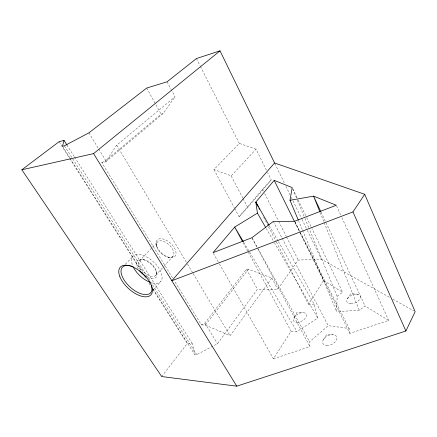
<?xml version="1.0" encoding="UTF-8"?>
<svg xmlns="http://www.w3.org/2000/svg" width="437" height="437" viewBox="0 0 437 437"><rect width="100%" height="100%" fill="white"/><g stroke="black" fill="none" stroke-linecap="round" stroke-linejoin="round"><path stroke-width="0.33" stroke-dasharray="2.19 1.64" d="M300.339 232.845L349.873 333.371L388.695 320.463L365.097 306.004L359.345 310.341L336.61 311.603L337.151 296.324L309.604 229.698M294.183 317.284L297.116 312.155L303.027 312.635M219.429 263.959L273.436 358.782L291.086 331.257L296.991 331.557L317.732 318.076L314.219 304.321L278.435 241.688M276.364 241.978L308.424 304.223L323.588 280.57L300.093 232.916M172.489 277.806L101.81 162.646L105.727 161.837L116.706 145.144L175.073 96.746L171.561 90.164M347.317 298.875L350.938 293.418L357.887 294.298M323.304 339.68L326.843 334.398L332.885 334.644M153.048 288.906L194.689 354.467L196.737 354.653L217.489 343.739L257.431 289.212L277.779 289.185L298.231 260.053L321.375 259.196L390.312 297.766M105.727 161.837L163.039 113.625L175.073 96.746M201.402 324.915L205.406 325.112L230.108 335.714L271.825 278.019L248.407 269.208L246.452 269.263L204.887 323.085L201.402 324.915L174.276 280.712M205.406 325.112L248.407 269.208M161.695 376.547L187.298 343.498L192.493 343.897L194.689 354.467M234.653 208.378L239.115 216.741L262.506 189.325L271.235 179.907L267.657 172.686M239.115 216.741L247.73 207.499L271.235 179.907M152.874 290.277L160.74 281.428M155.796 275.288L163.531 266.734M163.984 266.231L173.09 256.169M256.033 149.208L239.329 143.44L213.922 169.54L231.195 175.898L256.033 149.208L266.466 170.277M139.419 260.916L152.065 247.621M152.529 247.124L157.211 242.202M125.288 264.33L132.624 256.748M273.436 358.782L309.937 346.645L309.636 341.723L328.258 325.68L349.152 328.509L349.873 333.371M101.81 162.646L105.765 160.559L161.089 114.139L163.039 113.625M337.151 296.324L342.652 292.255L311.963 228.595M308.424 304.223L314.219 304.321M142.904 259.605L144.314 259.818M168.136 257.256L169.409 257.464M392.677 299.094L413.965 311.002M323.588 280.57L342.652 292.255M62.464 146.28L69.773 157.784M70.139 158.358L142.823 272.803M59.061 141.708L69.292 157.806M69.652 158.38L141.26 271.06M144.549 276.239L146.379 279.112M148.935 283.138L150.76 286.011M152.955 289.458L187.298 343.498M64.43 145.789L196.737 354.653M66.948 145.024L74.224 156.555M74.59 157.129L192.493 343.897M88.88 132.875L98.38 148.449M98.729 149.022L105.765 160.559M204.887 323.085L217.489 343.739M243.731 242.256L296.991 331.557M116.706 145.144L187.189 263.593M187.539 264.177L192.772 272.972M193.121 273.557L230.108 335.714M266.242 228.458L274.032 242.016M274.37 242.606L317.732 318.076M269.323 225.732L278.101 241.098M213.354 253.291L219.09 263.364M251.936 237.712L257.213 247.222M257.54 247.817L309.636 341.723M146.723 88.034L161.089 114.139M246.452 269.263L257.431 289.212M243.109 242.65L247.976 251.63M248.298 252.231L291.086 331.257M167.087 81.79L171.238 89.569M213.922 169.54L234.33 207.777M271.825 278.019L277.779 289.185M252.253 238.312L257.704 248.544M258.021 249.145L309.937 346.645M273.278 221.477L281.86 237.739M282.176 238.34L328.258 325.68M231.195 175.898L242.737 197.956M243.048 198.551L247.73 207.499M263.598 217.205L268.269 226.268M268.58 226.874L276.053 241.377M294.636 221.269L299.563 230.965M299.869 231.572L349.152 328.509M196.448 58.542L200.124 65.818M200.43 66.424L239.329 143.44M262.506 189.325L263.424 191.138M264.642 193.558L278.385 220.761M278.691 221.362L286.322 236.477M286.628 237.083L298.231 260.053M294.937 221.881L300.039 232.238M294.975 222.531L299.793 232.304M274.878 163.591L284.716 183.813M285.907 186.266L290.081 194.847M291.271 197.3L301.705 218.746M302 219.358L307.069 229.78M307.364 230.392L321.375 259.196M292.779 188.806L297.799 199.212M298.094 199.824L306.353 216.965M306.648 217.577L311.668 227.983M321.091 212.191L365.097 306.004M336.55 205.86L340.778 215.151M341.903 217.631L388.695 320.463M298.422 220.417L302.371 229.851M302.639 230.479L336.61 311.603M292.708 188.839L297.127 199.523M297.389 200.157L304.665 217.752M304.928 218.38L309.341 229.07M320.141 212.551L323.937 222.012M324.188 222.646L359.345 310.341M132.296 264.582L131.624 262.271A18.715 9.723 42.2 0 1 143.079 255.383A18.715 9.723 42.2 0 1 161.166 272.513L162.078 276.064A18.715 9.723 42.2 0 1 152.229 282.957M156.135 243.977L156.49 245.425M156.539 272.142L156.91 273.726M138.278 268.859A12.476 6.479 42.2 0 1 142.473 259.518A12.476 6.479 42.2 0 1 156.593 272.246A12.476 6.479 42.2 0 1 147.837 277.473M139.305 265.991A10.898 5.681 42.2 0 0 154.567 276.162A10.898 5.681 42.2 0 0 149.088 261.982A10.898 5.681 42.2 0 0 139.305 265.991M156.943 247.298A10.575 5.834 42.3 0 0 171.845 257.076A10.575 5.834 42.3 0 0 166.797 243.01A10.575 5.834 42.3 0 0 156.943 247.298M156.643 246.086A12.072 6.675 42.3 0 0 173.647 257.256A12.072 6.675 42.3 0 0 167.928 241.197A12.072 6.675 42.3 0 0 156.643 246.086M326.679 345.569A7.713 4.752 -26.5 0 0 336.971 337.659A7.713 4.752 -26.5 0 0 325.663 337.091A7.713 4.752 -26.5 0 0 326.679 345.569M296.87 322.391A7.112 4.048 -27.8 0 0 306.506 315.203A7.112 4.048 -27.8 0 0 296.444 314.946A7.112 4.048 -27.8 0 0 296.87 322.391M350.845 303.824A7.303 4.201 -23.9 0 0 360.438 296.565A7.303 4.201 -23.9 0 0 349.491 296.537A7.303 4.201 -23.9 0 0 350.845 303.824"/><path stroke-width="0.66" d="M298.16 219.784L289.993 200.288L292.189 187.582L274.196 180.372L255.82 202.096L257.431 213.13L265.565 227.278M64.037 140.414L62.464 146.28L64.43 145.789L88.88 132.875L146.723 88.034L167.087 81.79L196.448 58.542L220.035 50.834L274.578 162.979L364.704 194.29L415.15 311.668L405.891 331L236.767 386.166L161.695 376.547L21.85 169.78L59.061 141.708L64.037 140.414L66.948 145.024M274.578 162.979L171.839 280.729L352.959 211.923L364.704 194.29M21.85 169.78L93.573 153.616L220.035 50.834M257.431 213.13L234.685 227.082L213.016 252.695L251.936 237.712L273.278 221.477L294.636 221.269L336.266 205.237L313.569 196.147L289.993 200.288M93.573 153.616L236.767 386.166M243.387 241.677L234.685 227.082L242.464 241.453M268.984 225.142L255.82 202.096L258.311 206.93M133.209 266.838L134.607 269.482L137.355 273.136L140.719 276.512A18.715 9.723 42.2 0 0 150.339 282.384M258.933 208.138L259.556 209.35M274.196 180.372L294.374 221.308M320.802 211.574L313.569 196.147L319.889 211.918M352.959 211.923L405.891 331M151.295 285.077L151.934 287.409A19.037 9.554 42.1 0 1 130.548 287.497C126.309 283.602 122.48 278.872 121.175 273.141A19.037 9.554 42.1 0 1 129.784 265.685M146.258 276.654A12.476 6.479 42.2 0 1 139.632 270.842M130.406 265.822A19.037 9.554 42.1 0 1 132.64 266.499M119.891 276.752A20.654 10.33 42.1 0 0 148.667 296.357A20.654 10.33 42.1 0 0 138.196 269.962A20.654 10.33 42.1 0 0 119.891 276.752"/></g></svg>
